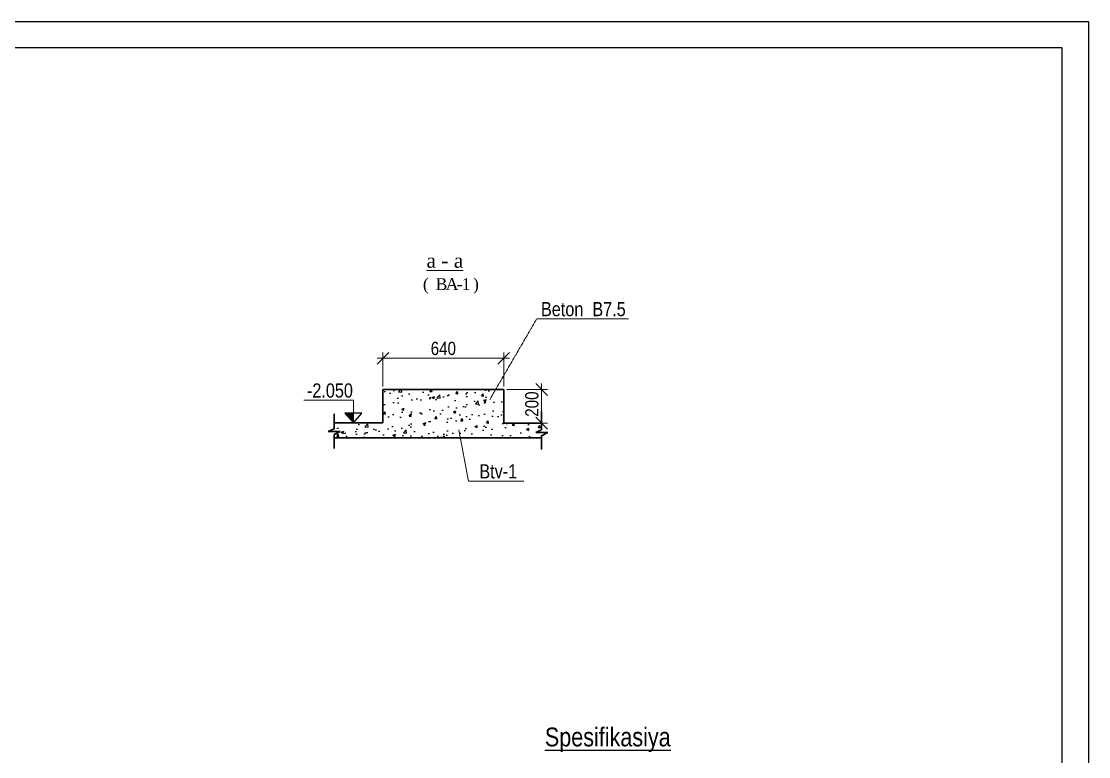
# Model space of a CAD drawing. Header units: millimetres. Extents: x 1321639 to 1366864, y -922319 to -736703.
# Drawn here: x 1344251 to 1366864, y -752269 to -736703 of the extents above; entities that cross this region are included whole.
import ezdxf

# ---------------------------------------------------------------- set-up
doc = ezdxf.new("R2010")
doc.units = ezdxf.units.MM
doc.linetypes.add('ACAD_ISO02W100', pattern=[15, 12, -3])
doc.styles.get("Standard").update_dxf_attribs({"font": 'a3ar(la).ttf'})
doc.styles.add('style6', font='ARIALN.TTF', dxfattribs={"height": 300})
doc.styles.add('Times New Roman', font='times.ttf')
doc.styles.add('yazitipi', font='ARIALN.TTF')
doc.dimstyles.new('sevda', dxfattribs={"dimscale": 100, "dimtxt": 2.8, "dimasz": 2.5, "dimexe": 1.25, "dimexo": 0.625, "dimtad": 1, "dimtxsty": 'yazitipi', "dimblk": 'OBLIQUE', "dimcen": 2.5, "dimdle": 1.25, "dimclrd": 253, "dimclre": 253, "dimclrt": 73, "dimaunit": 1, "dimadec": 3, "dimazin": 0, "dimtfac": 1, "dimtmove": 1, "dimatfit": 3, "dimfxl": 1, "dimlwd": 13, "dimlwe": 13, "dimarcsym": 0})

# ---------------------------------------------------------------- blocks, each defined once
blk = doc.blocks.new('dfvdvbvrtb')
at = {"lineweight": 25}
for p, q in [((1482917, -118590), (1523117, -118590)), ((1523117, -118590), (1523117, -146990))]:
    blk.add_line(p, q, dxfattribs=at)
at = {"lineweight": 25, "ltscale": 15}
for p, q in [((1522617, -119090), (1484916, -119090)), ((1522617, -146490), (1522617, -119090))]:
    blk.add_line(p, q, dxfattribs=at)
blk = doc.blocks.new('_Oblique')
at = {"color": 0, "linetype": 'ByBlock', "lineweight": -2}
blk.add_line((-0.5, -0.5), (0.5, 0.5), dxfattribs=at)
blk = doc.blocks.new('*D135')
at = {"color": 253, "lineweight": 13, "ltscale": 15, "transparency": 16777216}
for p, q in [((1355275, -744371), (1355275, -745334)), ((1354535, -744496), (1355400, -744496)), ((1354535, -745209), (1355400, -745209))]:
    blk.add_line(p, q, dxfattribs=at)
at = {"layer": 'Defpoints', "color": 0, "lineweight": 15, "ltscale": 15, "transparency": 16777216}
for p in [(1354472, -744496), (1354472, -745209), (1355275, -745209)]:
    blk.add_point(p, dxfattribs=at)
at = {"color": 253, "lineweight": 13, "ltscale": 15, "transparency": 16777216, "xscale": 250, "yscale": 250, "zscale": 250}
for p, rotation in [((1355275, -744496), 90), ((1355275, -745209), 270)]:
    blk.add_blockref('_Oblique', p, dxfattribs=dict(at, rotation=rotation))
at = {"color": 73, "ltscale": 15, "transparency": 16777216, "insert": (1355069, -744806), "char_height": 280, "attachment_point": 5, "rotation": 90, "style": 'yazitipi'}
blk.add_mtext('{\\fArial Narrow|b0|i0|c238|p34;\\C256;200}', dxfattribs=at)
blk = doc.blocks.new('*D136')
at = {"color": 253, "lineweight": 13, "ltscale": 15, "transparency": 16777216}
for p, q in [((1351912, -744434), (1351912, -743710)), ((1354472, -744434), (1354472, -743710)), ((1351787, -743835), (1354597, -743835))]:
    blk.add_line(p, q, dxfattribs=at)
at = {"layer": 'Defpoints', "color": 0, "lineweight": 15, "ltscale": 15, "transparency": 16777216}
for p in [(1354472, -743835), (1351912, -744496), (1354472, -744496)]:
    blk.add_point(p, dxfattribs=at)
at = {"color": 253, "lineweight": 13, "ltscale": 15, "transparency": 16777216, "xscale": 250, "yscale": 250, "zscale": 250, "rotation": 180}
blk.add_blockref('_Oblique', (1351912, -743835), dxfattribs=at)
at = {"color": 253, "lineweight": 13, "ltscale": 15, "transparency": 16777216, "xscale": 250, "yscale": 250, "zscale": 250}
blk.add_blockref('_Oblique', (1354472, -743835), dxfattribs=at)
at = {"color": 73, "ltscale": 15, "transparency": 16777216, "insert": (1353192, -743629), "char_height": 280, "attachment_point": 5, "style": 'yazitipi'}
blk.add_mtext('{\\C256;640}', dxfattribs=at)

msp = doc.modelspace()

# ---------------------------------------------------------------- hatches: boundary and pattern name
h = msp.add_hatch()
h.set_pattern_fill('AR-CONC', color=256, scale=3)
h.set_pattern_definition([(50, (878050.78, -773482.43), (546.554, -47.81726), [57.15, -628.65]), (355, (878050.8, -773482.43), (-105.73026, 573.17054), [45.72, -502.92175]), (100.45144, (878096.3, -773486.4), (440.82374, 525.35326), [48.57, -534.27073]), (46.1842, (878050.8, -773330), (813.2371, -126.127), [85.725, -942.975]), (96.63556, (878118.54, -773340.5), (712.2124, 742.2784), [72.855, -801.4068]), (351.18415, (878050.8, -773330), (712.2124, 742.2784), [68.5799, -754.3792]), (21, (878126.98, -773368.13), (454.84317, -306.7956), [57.15, -628.65]), (326, (878127, -773368.13), (185.4061, 552.5639), [45.72, -502.92]), (71.45144, (878164.9, -773393.7), (640.24926, 245.7683), [48.57, -534.2698]), (37.5, (878050.78, -773482.43), (9.26581, 253.66512), [0, -496.824, 0, -510.54, 0, -504.825]), (7.5, (878050.78, -773482.43), (200.45899, 300.54172), [0, -291.084, 0, -485.394, 0, -192.405]), (327.5, (877880.85, -773482.43), (406.771786, -17.18623), [0, -190.5, 0, -594.36, 0, -788.67]), (317.5, (877804.65, -773482.43), (444.38754, 76.27947), [0, -247.65, 0, -394.716, 0, -560.07])])
h.paths.add_polyline_path([(1351912.356, -744496.492), (1351912.356, -745203.298), (1350880.037, -745203.298), (1350880.037, -745329.851), (1350754.338, -745385.075), (1351009.456, -745385.075), (1350880.037, -745452.497), (1350880.037, -745518.779), (1355274.763, -745518.779), (1355274.763, -745474.373), (1355404.183, -745406.951), (1355149.065, -745406.951), (1355274.763, -745351.726), (1355274.763, -745208.745), (1354472.356, -745208.745), (1354472.356, -744496.492)])
at = {"ltscale": 200}
msp.add_hatch(color=256, dxfattribs=at).paths.add_polyline_path([(1351106.789, -744997.719), (1351285.527, -744997.719), (1351285.527, -745203.298)])

# ---------------------------------------------------------------- linework, layer by layer
at = {"linetype": 'ACAD_ISO02W100', "lineweight": 13}
for p, q in [((1354174.862, -744711.755), (1355170.413, -743001.708)), ((1355170.413, -743001.708), (1357119.459, -743001.708))]:
    msp.add_line(p, q, dxfattribs=at)
at = {"color": 7, "lineweight": 30}
for p, q in [((1351912.356, -745203.298), (1351912.356, -744496.492)), ((1351912.356, -744496.492), (1354472.356, -744496.492)), ((1354472.356, -744496.492), (1354472.356, -745208.745)), ((1350880.037, -745009.594), (1350880.037, -745329.851)), ((1355274.763, -744960.938), (1355274.763, -745351.726)), ((1350880.037, -745203.298), (1351912.356, -745203.298)), ((1354472.356, -745208.745), (1355274.763, -745208.745)), ((1350754.338, -745385.075), (1350880.037, -745329.851)), ((1350754.338, -745385.075), (1351009.456, -745385.075)), ((1351009.456, -745385.075), (1350880.037, -745452.497)), ((1350880.037, -745452.497), (1350880.037, -745746.354)), ((1350880.037, -745518.779), (1355274.763, -745518.779)), ((1355149.065, -745406.951), (1355274.763, -745351.726)), ((1355149.065, -745406.951), (1355404.183, -745406.951)), ((1355404.183, -745406.951), (1355274.763, -745474.373)), ((1355274.763, -745474.373), (1355274.763, -745768.23))]:
    msp.add_line(p, q, dxfattribs=at)
at = {"lineweight": 13, "ltscale": 200}
for p in [(1350237.262, -744720.298), (1351285.527, -745203.298)]:
    msp.add_line(p, (1351285.527, -744720.298), dxfattribs=at)
at = {"ltscale": 200}
for p, q in [((1351285.527, -745203.298), (1351106.789, -744997.719)), ((1351464.265, -744997.719), (1351106.789, -744997.719)), ((1351285.527, -745203.298), (1351464.265, -744997.719))]:
    msp.add_line(p, q, dxfattribs=at)
at = {"color": 7, "lineweight": 13}
for p, q in [((1353520.816, -745347.512), (1353722.217, -746440.648)), ((1353722.217, -746440.648), (1354894.624, -746440.648))]:
    msp.add_line(p, q, dxfattribs=at)

# ---------------------------------------------------------------- block references
at = {"color": 0, "xscale": 1.124999992691796, "yscale": 1.124999992691796, "zscale": 1.124999992691796}
msp.add_blockref('dfvdvbvrtb', (-346642.732, -603289.399), dxfattribs=at)

# ---------------------------------------------------------------- texts
at = {"color": 7, "lineweight": 20, "attachment_point": 1}
for s, insert, char_height, width, style in [('{\\fTimes New Roman|b0|i0|c238|p18;\\La \\fTimes New Roman|b0|i0|c204|p18;-\\fTimes New Roman|b0|i0|c238|p18; a}', (1352834.996, -741618.27), 300, 3013.36405, 'Times New Roman'), ('{\\fTimes New Roman|b0|i0|c238|p18;\\T0.75;(  \\fTimes New Roman|b0|i0|c204|p18;BA\\fTimes New Roman|b0|i0|c238|p18;-\\fTimes New Roman|b0|i0|c204|p18;1\\fTimes New Roman|b0|i0|c238|p18; )}', (1352758.998, -742140.445), 250, 1362.37839, 'Times New Roman'), ('-2.0{\\fArial Narrow|b0|i0|c238|p34;5}0', (1350301.789, -744367.505), 300, 660.54344, 'style6'), ('{\\fArial Narrow|b0|i0|c238|p34;Btv-1}', (1353954.573, -746079.568), 300, 924.06963, 'style6')]:
    msp.add_mtext(s, dxfattribs=dict(at, insert=insert, char_height=char_height, width=width, style=style))
at = {"ltscale": 100, "insert": (1355164.672, -742644.673), "char_height": 300, "width": 1954.78712, "attachment_point": 1, "style": 'style6'}
msp.add_mtext(' {\\fArial Narrow|b0|i0|c238|p34;Beton}  {\\fArial Narrow|b0|i0|c238|p34;B}7.5      {\\L         }', dxfattribs=at)
at = {"color": 7, "lineweight": -2, "ltscale": 30, "insert": (1355342.957, -751653.282), "char_height": 398.72872, "width": 3121.55486, "attachment_point": 1}
msp.add_mtext('{\\fArial Narrow|b0|i0|c238|p34;\\LSpesifikasiya}', dxfattribs=at)

# ---------------------------------------------------------------- dimensions: what is measured, and where the dimension line sits
at = {"ltscale": 15}
dim = msp.add_linear_dim(base=(1354472.356, -743834.644), p1=(1351912.356, -744496.492), p2=(1354472.356, -744496.492), text='{\\C256;<>}', dimstyle='sevda', override={"dimlfac": 0.25}, dxfattribs=at)
dim.commit()
dim.dimension.update_dxf_attribs({"geometry": '*D136', "text_midpoint": (1353192.356, -743629.184)})
dim = msp.add_linear_dim(base=(1355274.763, -745208.745), p1=(1354472.356, -744496.492), p2=(1354472.356, -745208.745), angle=90, text='{\\fArial Narrow|b0|i0|c238|p34;\\C256;200}', dimstyle='sevda', override={"dimlfac": 0.25}, dxfattribs=at)
dim.commit()
dim.dimension.update_dxf_attribs({"geometry": '*D135', "text_midpoint": (1355274.763, -744806.492), "dimtype": 160})

doc.saveas('drawing.dxf')
